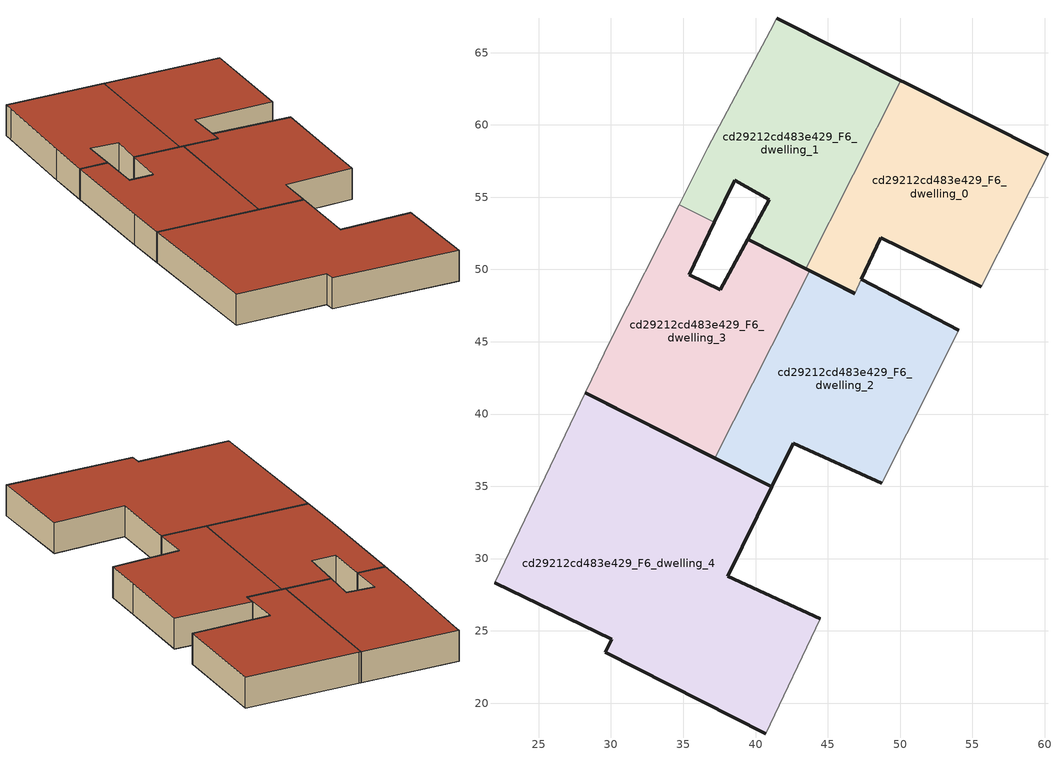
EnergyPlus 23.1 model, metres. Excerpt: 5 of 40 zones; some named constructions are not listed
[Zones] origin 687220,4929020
cd29212cd483e429_F6_dwelling_0
 floor to cd29212cd483e429_F5_dwelling_0 (EU_floor_Construction): 55.62,48.82 60.23,57.92 50.28,62.94 50.06,63.05 43.47,50.05 46.86,48.34 48.67,52.2 z18
 wall outside (EU_wall_Construction): 50.06,63.05 50.28,62.94 60.23,57.92 / 55.62,48.82 48.67,52.2 47.33,49.33 / 46.86,48.34 43.47,50.05 z18:21; 47.32,49.32,21 47.33,49.33,18 47.32,49.32,18
 wall to cd29212cd483e429_F6_dwelling_1 (EU_wall_Construction): 43.47,50.05 50.06,63.05 z18:21
 wall adiabatic (EU_wall_Construction): 60.23,57.92 55.62,48.82 z18:21
 wall to cd29212cd483e429_F6_dwelling_2 (EU_wall_Construction): 47.32,49.32 46.86,48.34 z18:21
 roof outside (EU_roof_Construction): 60.23,57.92 55.62,48.82 48.67,52.2 46.86,48.34 43.47,50.05 50.06,63.05 50.28,62.94 z21
cd29212cd483e429_F6_dwelling_1
 floor to cd29212cd483e429_F5_dwelling_1 (EU_floor_Construction): 43.47,50.05 50.06,63.05 41.47,67.38 41.01,66.51 36.68,58.41 34.71,54.49 37.15,53.25 38.57,56.18 40.95,54.81 39.46,52.09 z18
 wall outside (EU_wall_Construction): 41.47,67.38 50.06,63.05 / 43.47,50.05 39.46,52.09 40.95,54.81 38.57,56.18 37.15,53.25 z18:21
 wall to cd29212cd483e429_F6_dwelling_3 (EU_wall_Construction): 37.15,53.25 34.71,54.49 z18:21
 wall adiabatic (EU_wall_Construction): 34.71,54.49 36.68,58.41 41.01,66.51 41.47,67.38 z18:21
 roof outside (EU_roof_Construction): 50.06,63.05 43.47,50.05 39.46,52.09 40.95,54.81 38.57,56.18 37.15,53.25 34.71,54.49 36.68,58.41 41.01,66.51 41.47,67.38 z21
cd29212cd483e429_F6_dwelling_2
 floor to cd29212cd483e429_F5_dwelling_2 (EU_floor_Construction): 50.45,38.64 54.07,45.78 47.32,49.32 46.86,48.34 43.76,49.91 37.19,36.94 41.12,34.96 42.61,37.98 48.73,35.22 z18
 wall outside (EU_wall_Construction): 43.76,49.91 46.86,48.34 / 47.32,49.32 54.07,45.78 / 48.73,35.22 42.61,37.98 41.12,34.96 37.19,36.94 z18:21
 wall to cd29212cd483e429_F6_dwelling_3 (EU_wall_Construction): 37.19,36.94 43.76,49.91 z18:21
 wall adiabatic (EU_wall_Construction): 54.07,45.78 50.45,38.64 48.73,35.22 z18:21
 roof outside (EU_roof_Construction): 54.07,45.78 50.45,38.64 48.73,35.22 42.61,37.98 41.12,34.96 37.19,36.94 43.76,49.91 46.86,48.34 47.32,49.32 z21
cd29212cd483e429_F6_dwelling_3
 floor to cd29212cd483e429_F5_dwelling_3 (EU_floor_Construction): 37.19,36.94 43.76,49.91 39.46,52.09 37.54,48.6 35.4,49.64 37.15,53.25 34.71,54.49 29.98,45.12 28.24,41.48 z18
 wall outside (EU_wall_Construction): 37.19,36.94 28.24,41.48 / 37.15,53.25 35.4,49.64 37.54,48.6 39.46,52.09 43.76,49.91 z18:21
 wall adiabatic (EU_wall_Construction): 28.24,41.48 29.98,45.12 34.71,54.49 z18:21
 roof outside (EU_roof_Construction): 43.76,49.91 37.19,36.94 28.24,41.48 29.98,45.12 34.71,54.49 37.15,53.25 35.4,49.64 37.54,48.6 39.46,52.09 z21
cd29212cd483e429_F6_dwelling_4
 floor to cd29212cd483e429_F5_dwelling_4 (EU_floor_Construction): 40.71,17.88 44.46,25.83 38.06,28.77 41.12,34.96 28.24,41.48 21.94,28.32 30.04,24.4 29.59,23.51 z18
 wall outside (EU_wall_Construction): 40.71,17.88 29.59,23.51 30.04,24.4 21.94,28.32 / 28.24,41.48 41.12,34.96 38.06,28.77 44.46,25.83 z18:21
 wall adiabatic (EU_wall_Construction): 44.46,25.83 40.71,17.88 / 21.94,28.32 28.24,41.48 z18:21
 roof outside (EU_roof_Construction): 41.12,34.96 38.06,28.77 44.46,25.83 40.71,17.88 29.59,23.51 30.04,24.4 21.94,28.32 28.24,41.48 z21
[SCHEDULE:FILE] Column Number=1; Rows to Skip at Top=0; Number of Hours of Data=8760; Column Separator=Comma; Interpolate to Timestep=No; Minutes per Item=60; Adjust Schedule for Daylight Savings=Yes
Name | File
EU_Step8_GainSchedule_cd29212cd483e429_F2_dwelling_2_f000 | ../../schedules/cd29212cd483e429/cd29212cd483e429_F2_dwelling_2_f000_gain.csv
EU_Step8_GainSchedule_cd29212cd483e429_F2_dwelling_3_f000 | ../../schedules/cd29212cd483e429/cd29212cd483e429_F2_dwelling_3_f000_gain.csv
EU_Step8_GainSchedule_cd29212cd483e429_F2_dwelling_4_f000 | ../../schedules/cd29212cd483e429/cd29212cd483e429_F2_dwelling_4_f000_gain.csv
EU_Step8_GainSchedule_cd29212cd483e429_F2_dwelling_5_f000 | ../../schedules/cd29212cd483e429/cd29212cd483e429_F2_dwelling_5_f000_gain.csv
EU_Step8_GainSchedule_cd29212cd483e429_F3_dwelling_0_f000 | ../../schedules/cd29212cd483e429/cd29212cd483e429_F3_dwelling_0_f000_gain.csv
EU_Step8_GainSchedule_cd29212cd483e429_F3_dwelling_1_f000 | ../../schedules/cd29212cd483e429/cd29212cd483e429_F3_dwelling_1_f000_gain.csv
EU_Step8_GainSchedule_cd29212cd483e429_F3_dwelling_2_f000 | ../../schedules/cd29212cd483e429/cd29212cd483e429_F3_dwelling_2_f000_gain.csv
EU_Step8_GainSchedule_cd29212cd483e429_F3_dwelling_3_f000 | ../../schedules/cd29212cd483e429/cd29212cd483e429_F3_dwelling_3_f000_gain.csv
EU_Step8_GainSchedule_cd29212cd483e429_F3_dwelling_4_f000 | ../../schedules/cd29212cd483e429/cd29212cd483e429_F3_dwelling_4_f000_gain.csv
EU_Step8_GainSchedule_cd29212cd483e429_F3_dwelling_5_f000 | ../../schedules/cd29212cd483e429/cd29212cd483e429_F3_dwelling_5_f000_gain.csv
EU_Step8_GainSchedule_cd29212cd483e429_F4_dwelling_0_f000 | ../../schedules/cd29212cd483e429/cd29212cd483e429_F4_dwelling_0_f000_gain.csv
EU_Step8_GainSchedule_cd29212cd483e429_F4_dwelling_1_f000 | ../../schedules/cd29212cd483e429/cd29212cd483e429_F4_dwelling_1_f000_gain.csv
EU_Step8_GainSchedule_cd29212cd483e429_F4_dwelling_2_f000 | ../../schedules/cd29212cd483e429/cd29212cd483e429_F4_dwelling_2_f000_gain.csv
EU_Step8_GainSchedule_cd29212cd483e429_F4_dwelling_3_f000 | ../../schedules/cd29212cd483e429/cd29212cd483e429_F4_dwelling_3_f000_gain.csv
EU_Step8_GainSchedule_cd29212cd483e429_F4_dwelling_4_f000 | ../../schedules/cd29212cd483e429/cd29212cd483e429_F4_dwelling_4_f000_gain.csv
EU_Step8_GainSchedule_cd29212cd483e429_F4_dwelling_5_f000 | ../../schedules/cd29212cd483e429/cd29212cd483e429_F4_dwelling_5_f000_gain.csv
EU_Step8_GainSchedule_cd29212cd483e429_F5_dwelling_0_f000 | ../../schedules/cd29212cd483e429/cd29212cd483e429_F5_dwelling_0_f000_gain.csv
EU_Step8_GainSchedule_cd29212cd483e429_F5_dwelling_1_f000 | ../../schedules/cd29212cd483e429/cd29212cd483e429_F5_dwelling_1_f000_gain.csv
EU_Step8_GainSchedule_cd29212cd483e429_F5_dwelling_2_f000 | ../../schedules/cd29212cd483e429/cd29212cd483e429_F5_dwelling_2_f000_gain.csv
EU_Step8_GainSchedule_cd29212cd483e429_F5_dwelling_3_f000 | ../../schedules/cd29212cd483e429/cd29212cd483e429_F5_dwelling_3_f000_gain.csv
EU_Step8_GainSchedule_cd29212cd483e429_F5_dwelling_4_f000 | ../../schedules/cd29212cd483e429/cd29212cd483e429_F5_dwelling_4_f000_gain.csv
